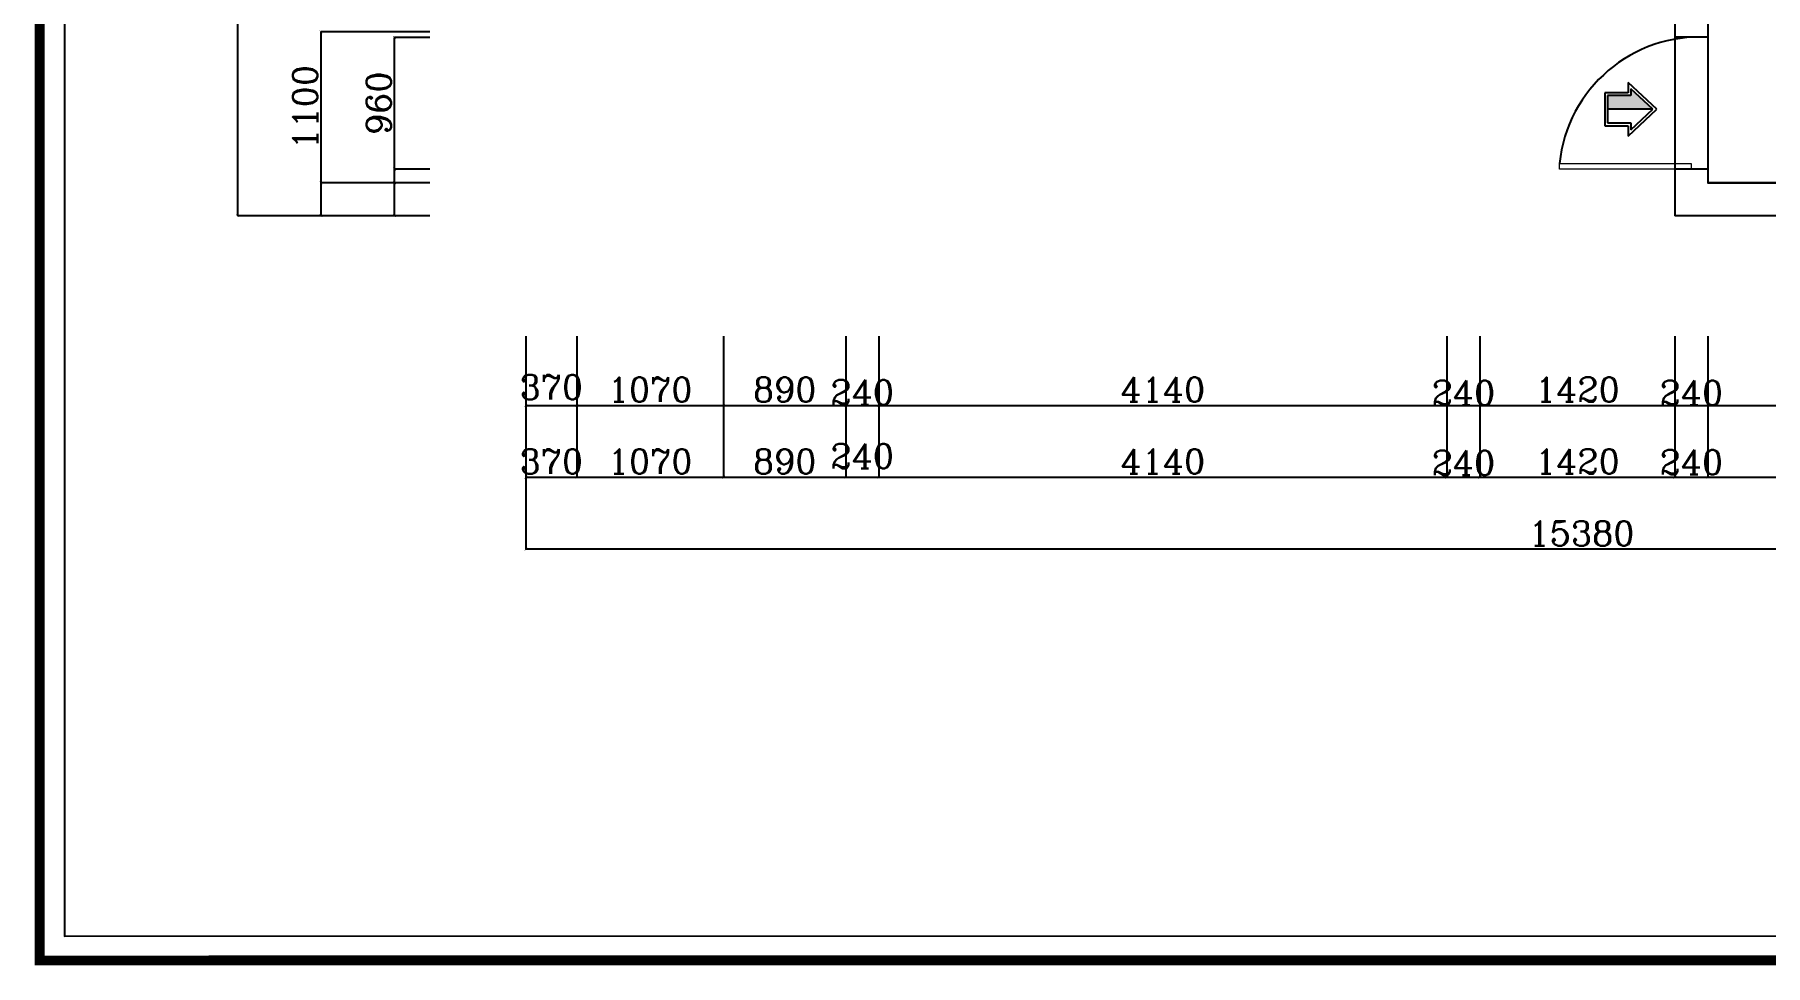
# Model space of a CAD drawing. Header units: millimetres. Extents: x 512961 to 1001058, y -961995 to -458543.
# Drawn here: x 773198 to 785807, y -961995 to -955211 of the extents above; entities that cross this region are included whole.
import ezdxf

# ---------------------------------------------------------------- set-up
doc = ezdxf.new("R2010")
doc.units = ezdxf.units.MM
doc.header["$MEASUREMENT"] = 0
doc.header["$PDMODE"] = 3
doc.layers.get('0').update_dxf_attribs({"linetype": 'CONTINUOUS'})
doc.layers.get('DEFPOINTS').update_dxf_attribs({"linetype": 'CONTINUOUS'})
for name, color, linetype in [('txt', 7, 'CONTINUOUS'), ('WINDOW', 5, 'CONTINUOUS'), ('图例-电', 7, 'CONTINUOUS'), ('辅助线', 8, 'CONTINUOUS')]:
    doc.layers.add(name, color=color, linetype=linetype)
doc.layers.add('门窗', color=4, linetype='CONTINUOUS', lineweight=13)
doc.styles.get("Standard").update_dxf_attribs({"font": 'complex.shx', "bigfont": 'hzxy.shx'})
doc.dimstyles.new('LMDIM40', dxfattribs={"dimtxt": 80, "dimasz": 20, "dimexe": 0, "dimexo": 0, "dimgap": 25, "dimtad": 1, "dimdec": 0, "dimzin": 0, "dimdsep": 46, "dimtxsty": 'Standard', "dimblk1": 'DOT', "dimblk2": 'DOT', "dimsah": 1, "dimcen": 0, "dimclrd": 2, "dimclre": 2, "dimclrt": 2, "dimadec": 0, "dimazin": 0, "dimtfac": 1, "dimtdec": 0, "dimtmove": 2, "dimatfit": 3, "dimldrblk": 'DOT', "dimfxl": 0, "dimtolj": 1, "dimtzin": 0, "dimarcsym": 0})

# ---------------------------------------------------------------- blocks, each defined once
blk = doc.blocks.new('_ArchTick')
at = {"color": 0, "linetype": 'ByBlock', "const_width": 0.15}
blk.add_lwpolyline([(-0.5, -0.5), (0.5, 0.5)], dxfattribs=at)
blk = doc.blocks.new('*D684')
at = {"layer": 'DEFPOINTS', "color": 0}
for p in [(775820, -955231), (776078, -955231), (776078, -956191)]:
    blk.add_point(p, dxfattribs=at)
at = {"layer": 'txt', "color": 2, "lineweight": -2}
for p, q in [((776078, -955231), (775820, -955231)), ((775820, -956191), (775820, -955231)), ((776078, -956191), (775820, -956191))]:
    blk.add_line(p, q, dxfattribs=at)
at = {"layer": 'txt', "color": 2, "lineweight": -2, "xscale": 20, "yscale": 20, "zscale": 20}
for p, rotation in [((775820, -955231), 90), ((775820, -956191), 270)]:
    blk.add_blockref('_ArchTick', p, dxfattribs=dict(at, rotation=rotation))
at = {"layer": 'txt', "color": 2, "insert": (775705, -955711), "char_height": 180, "attachment_point": 5, "rotation": 90}
blk.add_mtext('\\A1;960', dxfattribs=at)
blk = doc.blocks.new('_DOT')
at = {"color": 0, "linetype": 'ByBlock'}
blk.add_line((-0.5, 0), (-1, 0), dxfattribs=at)
at = {"color": 0, "linetype": 'ByBlock', "const_width": 0.5}
blk.add_lwpolyline([(-0.25, 0, 1), (0.25, 0, 1)], format="xyb", close=True, dxfattribs=at)
blk = doc.blocks.new('DOT')
at = {"color": 0, "linetype": 'ByBlock'}
blk.add_line((-0.35, 0), (-1, 0), dxfattribs=at)
at = {"color": 0, "linetype": 'ByBlock', "const_width": 0.35}
blk.add_lwpolyline([(-0.175, 0, 1), (0.175, 0, 1)], format="xyb", close=True, dxfattribs=at)
blk = doc.blocks.new('*D694')
at = {"layer": 'DEFPOINTS', "color": 0}
for p in [(776078, -955191), (775283, -956291), (776078, -956291)]:
    blk.add_point(p, dxfattribs=at)
at = {"layer": 'txt', "color": 2, "lineweight": -2}
for p, q in [((776078, -955191), (775283, -955191)), ((775283, -955191), (775283, -956291)), ((776078, -956291), (775283, -956291))]:
    blk.add_line(p, q, dxfattribs=at)
at = {"layer": 'txt', "color": 2, "lineweight": -2, "xscale": 20, "yscale": 20, "zscale": 20}
for p, rotation in [((775283, -955191), 90), ((775283, -956291), 270)]:
    blk.add_blockref('_ArchTick', p, dxfattribs=dict(at, rotation=rotation))
at = {"layer": 'txt', "color": 2, "insert": (775168, -955741), "char_height": 180, "attachment_point": 5, "rotation": 90}
blk.add_mtext('\\A1;1100', dxfattribs=at)
blk = doc.blocks.new('*D695')
at = {"layer": 'DEFPOINTS', "color": 0}
for p in [(776078, -948351), (774675, -956531), (776078, -956531)]:
    blk.add_point(p, dxfattribs=at)
at = {"layer": 'txt', "color": 2, "lineweight": -2}
for p, q in [((776078, -948351), (774675, -948351)), ((774675, -948351), (774675, -956531)), ((776078, -956531), (774675, -956531))]:
    blk.add_line(p, q, dxfattribs=at)
at = {"layer": 'txt', "color": 2, "lineweight": -2, "xscale": 20, "yscale": 20, "zscale": 20}
for p, rotation in [((774675, -948351), 90), ((774675, -956531), 270)]:
    blk.add_blockref('_ArchTick', p, dxfattribs=dict(at, rotation=rotation))
at = {"layer": 'txt', "color": 2, "insert": (774560, -952441), "char_height": 180, "attachment_point": 5, "rotation": 90}
blk.add_mtext('\\A1;8180', dxfattribs=at)
blk = doc.blocks.new('*D705')
at = {"layer": 'DEFPOINTS', "color": 0}
for p in [(776777, -957408), (777147, -957408), (777147, -957913)]:
    blk.add_point(p, dxfattribs=at)
at = {"layer": 'txt', "color": 2, "lineweight": -2}
for p, q in [((776777, -957408), (776777, -957913)), ((777147, -957408), (777147, -957913)), ((776777, -957913), (777147, -957913))]:
    blk.add_line(p, q, dxfattribs=at)
at = {"layer": 'txt', "color": 2, "lineweight": -2, "xscale": 20, "yscale": 20, "zscale": 20, "rotation": 180}
blk.add_blockref('_ArchTick', (776777, -957913), dxfattribs=at)
at = {"layer": 'txt', "color": 2, "lineweight": -2, "xscale": 20, "yscale": 20, "zscale": 20}
blk.add_blockref('_ArchTick', (777147, -957913), dxfattribs=at)
at = {"layer": 'txt', "color": 2, "insert": (776962, -957780), "char_height": 180, "attachment_point": 5}
blk.add_mtext('\\A1;370', dxfattribs=at)
blk = doc.blocks.new('*D706')
at = {"layer": 'DEFPOINTS', "color": 0}
for p in [(777147, -957408), (778217, -957408), (778217, -957913)]:
    blk.add_point(p, dxfattribs=at)
at = {"layer": 'txt', "color": 2, "lineweight": -2}
for p, q in [((777147, -957408), (777147, -957913)), ((778217, -957408), (778217, -957913)), ((777147, -957913), (778217, -957913))]:
    blk.add_line(p, q, dxfattribs=at)
at = {"layer": 'txt', "color": 2, "lineweight": -2, "xscale": 20, "yscale": 20, "zscale": 20, "rotation": 180}
blk.add_blockref('_ArchTick', (777147, -957913), dxfattribs=at)
at = {"layer": 'txt', "color": 2, "lineweight": -2, "xscale": 20, "yscale": 20, "zscale": 20}
blk.add_blockref('_ArchTick', (778217, -957913), dxfattribs=at)
at = {"layer": 'txt', "color": 2, "insert": (777682, -957798), "char_height": 180, "attachment_point": 5}
blk.add_mtext('\\A1;1070', dxfattribs=at)
blk = doc.blocks.new('*D707')
at = {"layer": 'DEFPOINTS', "color": 0}
for p in [(778217, -957408), (779107, -957408), (779107, -957913)]:
    blk.add_point(p, dxfattribs=at)
at = {"layer": 'txt', "color": 2, "lineweight": -2}
for p, q in [((778217, -957408), (778217, -957913)), ((779107, -957408), (779107, -957913)), ((778217, -957913), (779107, -957913))]:
    blk.add_line(p, q, dxfattribs=at)
at = {"layer": 'txt', "color": 2, "lineweight": -2, "xscale": 20, "yscale": 20, "zscale": 20, "rotation": 180}
blk.add_blockref('_ArchTick', (778217, -957913), dxfattribs=at)
at = {"layer": 'txt', "color": 2, "lineweight": -2, "xscale": 20, "yscale": 20, "zscale": 20}
blk.add_blockref('_ArchTick', (779107, -957913), dxfattribs=at)
at = {"layer": 'txt', "color": 2, "insert": (778662, -957798), "char_height": 180, "attachment_point": 5}
blk.add_mtext('\\A1;890', dxfattribs=at)
blk = doc.blocks.new('*D708')
at = {"layer": 'DEFPOINTS', "color": 0}
for p in [(779107, -957408), (779347, -957408), (779347, -957913)]:
    blk.add_point(p, dxfattribs=at)
at = {"layer": 'txt', "color": 2, "lineweight": -2}
for p, q in [((779107, -957408), (779107, -957913)), ((779347, -957408), (779347, -957913)), ((779107, -957913), (779347, -957913))]:
    blk.add_line(p, q, dxfattribs=at)
at = {"layer": 'txt', "color": 2, "lineweight": -2, "xscale": 20, "yscale": 20, "zscale": 20, "rotation": 180}
blk.add_blockref('_ArchTick', (779107, -957913), dxfattribs=at)
at = {"layer": 'txt', "color": 2, "lineweight": -2, "xscale": 20, "yscale": 20, "zscale": 20}
blk.add_blockref('_ArchTick', (779347, -957913), dxfattribs=at)
at = {"layer": 'txt', "color": 2, "insert": (779227, -957818), "char_height": 180, "attachment_point": 5}
blk.add_mtext('\\A1;240', dxfattribs=at)
blk = doc.blocks.new('*D709')
at = {"layer": 'DEFPOINTS', "color": 0}
for p in [(779347, -957408), (783487, -957408), (783487, -957913)]:
    blk.add_point(p, dxfattribs=at)
at = {"layer": 'txt', "color": 2, "lineweight": -2}
for p, q in [((779347, -957408), (779347, -957913)), ((783487, -957408), (783487, -957913)), ((779347, -957913), (783487, -957913))]:
    blk.add_line(p, q, dxfattribs=at)
at = {"layer": 'txt', "color": 2, "lineweight": -2, "xscale": 20, "yscale": 20, "zscale": 20, "rotation": 180}
blk.add_blockref('_ArchTick', (779347, -957913), dxfattribs=at)
at = {"layer": 'txt', "color": 2, "lineweight": -2, "xscale": 20, "yscale": 20, "zscale": 20}
blk.add_blockref('_ArchTick', (783487, -957913), dxfattribs=at)
at = {"layer": 'txt', "color": 2, "insert": (781417, -957798), "char_height": 180, "attachment_point": 5}
blk.add_mtext('\\A1;4140', dxfattribs=at)
blk = doc.blocks.new('*D710')
at = {"layer": 'DEFPOINTS', "color": 0}
for p in [(783487, -957408), (783727, -957408), (783727, -957913)]:
    blk.add_point(p, dxfattribs=at)
at = {"layer": 'txt', "color": 2, "lineweight": -2}
for p, q in [((783487, -957408), (783487, -957913)), ((783727, -957408), (783727, -957913)), ((783487, -957913), (783727, -957913))]:
    blk.add_line(p, q, dxfattribs=at)
at = {"layer": 'txt', "color": 2, "lineweight": -2, "xscale": 20, "yscale": 20, "zscale": 20, "rotation": 180}
blk.add_blockref('_ArchTick', (783487, -957913), dxfattribs=at)
at = {"layer": 'txt', "color": 2, "lineweight": -2, "xscale": 20, "yscale": 20, "zscale": 20}
blk.add_blockref('_ArchTick', (783727, -957913), dxfattribs=at)
at = {"layer": 'txt', "color": 2, "insert": (783607, -957822), "char_height": 180, "attachment_point": 5}
blk.add_mtext('\\A1;240', dxfattribs=at)
blk = doc.blocks.new('*D711')
at = {"layer": 'DEFPOINTS', "color": 0}
for p in [(783727, -957408), (785147, -957408), (785147, -957913)]:
    blk.add_point(p, dxfattribs=at)
at = {"layer": 'txt', "color": 2, "lineweight": -2}
for p, q in [((783727, -957408), (783727, -957913)), ((785147, -957408), (785147, -957913)), ((783727, -957913), (785147, -957913))]:
    blk.add_line(p, q, dxfattribs=at)
at = {"layer": 'txt', "color": 2, "lineweight": -2, "xscale": 20, "yscale": 20, "zscale": 20, "rotation": 180}
blk.add_blockref('_ArchTick', (783727, -957913), dxfattribs=at)
at = {"layer": 'txt', "color": 2, "lineweight": -2, "xscale": 20, "yscale": 20, "zscale": 20}
blk.add_blockref('_ArchTick', (785147, -957913), dxfattribs=at)
at = {"layer": 'txt', "color": 2, "insert": (784437, -957798), "char_height": 180, "attachment_point": 5}
blk.add_mtext('\\A1;1420', dxfattribs=at)
blk = doc.blocks.new('*D712')
at = {"layer": 'DEFPOINTS', "color": 0}
for p in [(785147, -957408), (785387, -957408), (785387, -957913)]:
    blk.add_point(p, dxfattribs=at)
at = {"layer": 'txt', "color": 2, "lineweight": -2}
for p, q in [((785147, -957408), (785147, -957913)), ((785387, -957408), (785387, -957913)), ((785147, -957913), (785387, -957913))]:
    blk.add_line(p, q, dxfattribs=at)
at = {"layer": 'txt', "color": 2, "lineweight": -2, "xscale": 20, "yscale": 20, "zscale": 20, "rotation": 180}
blk.add_blockref('_ArchTick', (785147, -957913), dxfattribs=at)
at = {"layer": 'txt', "color": 2, "lineweight": -2, "xscale": 20, "yscale": 20, "zscale": 20}
blk.add_blockref('_ArchTick', (785387, -957913), dxfattribs=at)
at = {"layer": 'txt', "color": 2, "insert": (785267, -957822), "char_height": 180, "attachment_point": 5}
blk.add_mtext('\\A1;240', dxfattribs=at)
blk = doc.blocks.new('*D713')
at = {"layer": 'DEFPOINTS', "color": 0}
for p in [(785387, -957408), (790217, -957408), (790217, -957913)]:
    blk.add_point(p, dxfattribs=at)
at = {"layer": 'txt', "color": 2, "lineweight": -2}
for p, q in [((785387, -957408), (785387, -957913)), ((790217, -957408), (790217, -957913)), ((785387, -957913), (790217, -957913))]:
    blk.add_line(p, q, dxfattribs=at)
at = {"layer": 'txt', "color": 2, "lineweight": -2, "xscale": 20, "yscale": 20, "zscale": 20, "rotation": 180}
blk.add_blockref('_ArchTick', (785387, -957913), dxfattribs=at)
at = {"layer": 'txt', "color": 2, "lineweight": -2, "xscale": 20, "yscale": 20, "zscale": 20}
blk.add_blockref('_ArchTick', (790217, -957913), dxfattribs=at)
at = {"layer": 'txt', "color": 2, "insert": (787802, -957798), "char_height": 180, "attachment_point": 5}
blk.add_mtext('\\A1;4830', dxfattribs=at)
blk = doc.blocks.new('*D717')
at = {"layer": 'DEFPOINTS', "color": 0}
for p in [(776777, -957408), (777147, -957408), (777147, -958437)]:
    blk.add_point(p, dxfattribs=at)
at = {"layer": 'txt', "color": 2, "lineweight": -2}
for p, q in [((776777, -957408), (776777, -958437)), ((777147, -957408), (777147, -958437)), ((776777, -958437), (777147, -958437))]:
    blk.add_line(p, q, dxfattribs=at)
at = {"layer": 'txt', "color": 2, "lineweight": -2, "xscale": 20, "yscale": 20, "zscale": 20, "rotation": 180}
blk.add_blockref('_ArchTick', (776777, -958437), dxfattribs=at)
at = {"layer": 'txt', "color": 2, "lineweight": -2, "xscale": 20, "yscale": 20, "zscale": 20}
blk.add_blockref('_ArchTick', (777147, -958437), dxfattribs=at)
at = {"layer": 'txt', "color": 2, "insert": (776962, -958322), "char_height": 180, "attachment_point": 5}
blk.add_mtext('\\A1;370', dxfattribs=at)
blk = doc.blocks.new('*D718')
at = {"layer": 'DEFPOINTS', "color": 0}
for p in [(777147, -957408), (778217, -957408), (778217, -958437)]:
    blk.add_point(p, dxfattribs=at)
at = {"layer": 'txt', "color": 2, "lineweight": -2}
for p, q in [((777147, -957408), (777147, -958437)), ((778217, -957408), (778217, -958437)), ((777147, -958437), (778217, -958437))]:
    blk.add_line(p, q, dxfattribs=at)
at = {"layer": 'txt', "color": 2, "lineweight": -2, "xscale": 20, "yscale": 20, "zscale": 20, "rotation": 180}
blk.add_blockref('_ArchTick', (777147, -958437), dxfattribs=at)
at = {"layer": 'txt', "color": 2, "lineweight": -2, "xscale": 20, "yscale": 20, "zscale": 20}
blk.add_blockref('_ArchTick', (778217, -958437), dxfattribs=at)
at = {"layer": 'txt', "color": 2, "insert": (777682, -958322), "char_height": 180, "attachment_point": 5}
blk.add_mtext('\\A1;1070', dxfattribs=at)
blk = doc.blocks.new('*D719')
at = {"layer": 'DEFPOINTS', "color": 0}
for p in [(778217, -957408), (779107, -957408), (779107, -958437)]:
    blk.add_point(p, dxfattribs=at)
at = {"layer": 'txt', "color": 2, "lineweight": -2}
for p, q in [((778217, -957408), (778217, -958437)), ((779107, -957408), (779107, -958437)), ((778217, -958437), (779107, -958437))]:
    blk.add_line(p, q, dxfattribs=at)
at = {"layer": 'txt', "color": 2, "lineweight": -2, "xscale": 20, "yscale": 20, "zscale": 20, "rotation": 180}
blk.add_blockref('_ArchTick', (778217, -958437), dxfattribs=at)
at = {"layer": 'txt', "color": 2, "lineweight": -2, "xscale": 20, "yscale": 20, "zscale": 20}
blk.add_blockref('_ArchTick', (779107, -958437), dxfattribs=at)
at = {"layer": 'txt', "color": 2, "insert": (778662, -958322), "char_height": 180, "attachment_point": 5}
blk.add_mtext('\\A1;890', dxfattribs=at)
blk = doc.blocks.new('*D720')
at = {"layer": 'DEFPOINTS', "color": 0}
for p in [(779107, -957408), (779347, -957408), (779347, -958437)]:
    blk.add_point(p, dxfattribs=at)
at = {"layer": 'txt', "color": 2, "lineweight": -2}
for p, q in [((779107, -957408), (779107, -958437)), ((779347, -957408), (779347, -958437)), ((779107, -958437), (779347, -958437))]:
    blk.add_line(p, q, dxfattribs=at)
at = {"layer": 'txt', "color": 2, "lineweight": -2, "xscale": 20, "yscale": 20, "zscale": 20, "rotation": 180}
blk.add_blockref('_ArchTick', (779107, -958437), dxfattribs=at)
at = {"layer": 'txt', "color": 2, "lineweight": -2, "xscale": 20, "yscale": 20, "zscale": 20}
blk.add_blockref('_ArchTick', (779347, -958437), dxfattribs=at)
at = {"layer": 'txt', "color": 2, "insert": (779227, -958283), "char_height": 180, "attachment_point": 5}
blk.add_mtext('\\A1;240', dxfattribs=at)
blk = doc.blocks.new('*D721')
at = {"layer": 'DEFPOINTS', "color": 0}
for p in [(779347, -957408), (783487, -957408), (783487, -958437)]:
    blk.add_point(p, dxfattribs=at)
at = {"layer": 'txt', "color": 2, "lineweight": -2}
for p, q in [((779347, -957408), (779347, -958437)), ((783487, -957408), (783487, -958437)), ((779347, -958437), (783487, -958437))]:
    blk.add_line(p, q, dxfattribs=at)
at = {"layer": 'txt', "color": 2, "lineweight": -2, "xscale": 20, "yscale": 20, "zscale": 20, "rotation": 180}
blk.add_blockref('_ArchTick', (779347, -958437), dxfattribs=at)
at = {"layer": 'txt', "color": 2, "lineweight": -2, "xscale": 20, "yscale": 20, "zscale": 20}
blk.add_blockref('_ArchTick', (783487, -958437), dxfattribs=at)
at = {"layer": 'txt', "color": 2, "insert": (781417, -958322), "char_height": 180, "attachment_point": 5}
blk.add_mtext('\\A1;4140', dxfattribs=at)
blk = doc.blocks.new('*D722')
at = {"layer": 'DEFPOINTS', "color": 0}
for p in [(783487, -957408), (783727, -957408), (783727, -958437)]:
    blk.add_point(p, dxfattribs=at)
at = {"layer": 'txt', "color": 2, "lineweight": -2}
for p, q in [((783487, -957408), (783487, -958437)), ((783727, -957408), (783727, -958437)), ((783487, -958437), (783727, -958437))]:
    blk.add_line(p, q, dxfattribs=at)
at = {"layer": 'txt', "color": 2, "lineweight": -2, "xscale": 20, "yscale": 20, "zscale": 20, "rotation": 180}
blk.add_blockref('_ArchTick', (783487, -958437), dxfattribs=at)
at = {"layer": 'txt', "color": 2, "lineweight": -2, "xscale": 20, "yscale": 20, "zscale": 20}
blk.add_blockref('_ArchTick', (783727, -958437), dxfattribs=at)
at = {"layer": 'txt', "color": 2, "insert": (783607, -958333), "char_height": 180, "attachment_point": 5}
blk.add_mtext('\\A1;240', dxfattribs=at)
blk = doc.blocks.new('*D723')
at = {"layer": 'DEFPOINTS', "color": 0}
for p in [(783727, -957408), (785147, -957408), (785147, -958437)]:
    blk.add_point(p, dxfattribs=at)
at = {"layer": 'txt', "color": 2, "lineweight": -2}
for p, q in [((783727, -957408), (783727, -958437)), ((785147, -957408), (785147, -958437)), ((783727, -958437), (785147, -958437))]:
    blk.add_line(p, q, dxfattribs=at)
at = {"layer": 'txt', "color": 2, "lineweight": -2, "xscale": 20, "yscale": 20, "zscale": 20, "rotation": 180}
blk.add_blockref('_ArchTick', (783727, -958437), dxfattribs=at)
at = {"layer": 'txt', "color": 2, "lineweight": -2, "xscale": 20, "yscale": 20, "zscale": 20}
blk.add_blockref('_ArchTick', (785147, -958437), dxfattribs=at)
at = {"layer": 'txt', "color": 2, "insert": (784437, -958322), "char_height": 180, "attachment_point": 5}
blk.add_mtext('\\A1;1420', dxfattribs=at)
blk = doc.blocks.new('*D724')
at = {"layer": 'DEFPOINTS', "color": 0}
for p in [(785147, -957408), (785387, -957408), (785387, -958437)]:
    blk.add_point(p, dxfattribs=at)
at = {"layer": 'txt', "color": 2, "lineweight": -2}
for p, q in [((785147, -957408), (785147, -958437)), ((785387, -957408), (785387, -958437)), ((785147, -958437), (785387, -958437))]:
    blk.add_line(p, q, dxfattribs=at)
at = {"layer": 'txt', "color": 2, "lineweight": -2, "xscale": 20, "yscale": 20, "zscale": 20, "rotation": 180}
blk.add_blockref('_ArchTick', (785147, -958437), dxfattribs=at)
at = {"layer": 'txt', "color": 2, "lineweight": -2, "xscale": 20, "yscale": 20, "zscale": 20}
blk.add_blockref('_ArchTick', (785387, -958437), dxfattribs=at)
at = {"layer": 'txt', "color": 2, "insert": (785267, -958328), "char_height": 180, "attachment_point": 5}
blk.add_mtext('\\A1;240', dxfattribs=at)
blk = doc.blocks.new('*D725')
at = {"layer": 'DEFPOINTS', "color": 0}
for p in [(785387, -957408), (790217, -957408), (790217, -958437)]:
    blk.add_point(p, dxfattribs=at)
at = {"layer": 'txt', "color": 2, "lineweight": -2}
for p, q in [((785387, -957408), (785387, -958437)), ((790217, -957408), (790217, -958437)), ((785387, -958437), (790217, -958437))]:
    blk.add_line(p, q, dxfattribs=at)
at = {"layer": 'txt', "color": 2, "lineweight": -2, "xscale": 20, "yscale": 20, "zscale": 20, "rotation": 180}
blk.add_blockref('_ArchTick', (785387, -958437), dxfattribs=at)
at = {"layer": 'txt', "color": 2, "lineweight": -2, "xscale": 20, "yscale": 20, "zscale": 20}
blk.add_blockref('_ArchTick', (790217, -958437), dxfattribs=at)
at = {"layer": 'txt', "color": 2, "insert": (787802, -958322), "char_height": 180, "attachment_point": 5}
blk.add_mtext('\\A1;4830', dxfattribs=at)
blk = doc.blocks.new('*D729')
at = {"layer": 'DEFPOINTS', "color": 0}
for p in [(776777, -957408), (792157, -957408), (776777, -958961)]:
    blk.add_point(p, dxfattribs=at)
at = {"layer": 'txt', "color": 2, "lineweight": -2}
for p, q in [((776777, -957408), (776777, -958961)), ((792157, -957408), (792157, -958961)), ((792157, -958961), (776777, -958961))]:
    blk.add_line(p, q, dxfattribs=at)
at = {"layer": 'txt', "color": 2, "lineweight": -2, "xscale": 20, "yscale": 20, "zscale": 20, "rotation": 180}
blk.add_blockref('_ArchTick', (776777, -958961), dxfattribs=at)
at = {"layer": 'txt', "color": 2, "lineweight": -2, "xscale": 20, "yscale": 20, "zscale": 20}
blk.add_blockref('_ArchTick', (792157, -958961), dxfattribs=at)
at = {"layer": 'txt', "color": 2, "insert": (784467, -958846), "char_height": 180, "attachment_point": 5}
blk.add_mtext('\\A1;15380', dxfattribs=at)
blk = doc.blocks.new('A$C6B6B2ED4')
at = {"linetype": 'ByBlock'}
h = blk.add_hatch(color=256, dxfattribs=at)
h.dxf.hatch_style = 2
h.paths.add_polyline_path([(29, 196), (359, 196), (359, 296), (189, 296), (189, 346)])
for p, q in [((0, 196), (209, 392)), ((209, 392), (209, 316)), ((29, 196), (189, 346)), ((189, 346), (189, 296)), ((189, 296), (359, 296)), ((209, 316), (379, 316)), ((359, 296), (359, 96)), ((379, 316), (379, 76)), ((209, 0), (0, 196)), ((29, 196), (359, 196)), ((189, 46), (29, 196)), ((189, 96), (189, 46)), ((359, 96), (189, 96)), ((209, 76), (209, 0)), ((379, 76), (209, 76))]:
    blk.add_line(p, q, dxfattribs=at)

msp = doc.modelspace()

# ---------------------------------------------------------------- linework, layer by layer
at = {"const_width": 72.1}
msp.add_lwpolyline([(773233.9, -961958.7), (799254.7, -961957.3), (799254.7, -943072.4), (773233.9, -943073.8)], close=True, dxfattribs=at)
at = {"color": 4}
msp.add_lwpolyline([(773414.7, -943266.5), (773414.7, -961781.6), (795238.3, -961780.2), (795238.3, -943265.1)], close=True, dxfattribs=at)
at = {"layer": 'txt', "color": 2}
for p, q in [((776077.9, -956190.6), (775820.1, -956190.6)), ((775820.1, -956290.6), (775820.1, -956190.6)), ((776077.9, -956290.6), (775282.5, -956290.6)), ((775282.5, -956290.6), (775282.5, -956530.6)), ((776077.9, -956290.6), (775820.1, -956290.6)), ((776077.9, -956290.6), (775820.1, -956290.6)), ((775820.1, -956530.6), (775820.1, -956290.6)), ((776077.9, -956530.6), (775282.5, -956530.6)), ((776077.9, -956530.6), (775820.1, -956530.6))]:
    msp.add_line(p, q, dxfattribs=at)
at = {"layer": 'txt'}
msp.add_lwpolyline([(790216.6, -953280.6), (790216.6, -952770.6), (786336.6, -952770.6), (786336.6, -952410.6), (786336.6, -951610.6), (786336.6, -951520.6), (785806.6, -951520.6), (784185.7, -951520.6), (783336.6, -951520.6), (782786.6, -951520.6), (781475.4, -951520.6), (781475.4, -951924.8), (781475.4, -952724.8), (781475.4, -952860.6), (783726.6, -952860.6), (783726.6, -954550.6), (785386.6, -954550.6), (785386.6, -955230.6), (785386.6, -956190.6), (785386.6, -956290.6), (790216.6, -956290.6), (790216.6, -955630.6)], close=True, dxfattribs=at)
at = {"layer": 'WINDOW'}
for p, q in [((785386.6, -954550.6), (785386.6, -955230.6)), ((785146.6, -954790.6), (785146.6, -955230.6)), ((785386.6, -955230.6), (785146.6, -955230.6)), ((785386.6, -956190.6), (785146.6, -956190.6)), ((785146.6, -956190.6), (785146.6, -956530.6)), ((785386.6, -956190.6), (785386.6, -956290.6)), ((790216.6, -956290.6), (785386.6, -956290.6)), ((790456.6, -956530.6), (785146.6, -956530.6))]:
    msp.add_line(p, q, dxfattribs=at)
at = {"layer": '辅助线'}
for p, q in [((785146.6, -955230.6), (785146.6, -956190.6)), ((785386.6, -955230.6), (785386.6, -956190.6))]:
    msp.add_line(p, q, dxfattribs=at)
msp.add_arc((785326.6, -956254.1), 1025.2, 86.64495, 174.2072, dxfattribs=at)
at = {"layer": '门窗'}
msp.add_lwpolyline([(785266.6, -956190.6), (784306.6, -956190.6), (784306.6, -956150.6), (785266.6, -956150.6), (785266.6, -956190.6)], dxfattribs=at)

# ---------------------------------------------------------------- block references
at = {"layer": 'txt', "color": 2, "xscale": 20, "yscale": 20, "zscale": 20}
for p, rotation in [((775820.1, -956190.6), 90), ((775282.5, -956290.6), 90), ((775820.1, -956290.6), 270), ((775820.1, -956290.6), 90), ((775282.5, -956530.6), 270), ((775820.1, -956530.6), 270)]:
    msp.add_blockref('_ArchTick', p, dxfattribs=dict(at, rotation=rotation))
at = {"layer": '图例-电', "xscale": -1}
msp.add_blockref('A$C6B6B2ED4', (785016.3, -955951), dxfattribs=at)

# ---------------------------------------------------------------- dimensions: what is measured, and where the dimension line sits
at = {"layer": 'txt'}
for base, p1, p2, angle, picture, middle in [((774675, -956530.6), (776077.9, -948350.6), (776077.9, -956530.6), 90, '*D695', (774560, -952440.6)), ((775282.5, -956290.6), (776077.9, -955190.6), (776077.9, -956290.6), 90, '*D694', (775167.5, -955740.6)), ((775820.1, -955230.6), (776077.9, -956190.6), (776077.9, -955230.6), 270, '*D684', (775705.1, -955710.6))]:
    dim = msp.add_linear_dim(base=base, p1=p1, p2=p2, angle=angle, dimstyle='LMDIM40', override={"dimtxt": 180, "dimblk": 'ArchTick', "dimsah": 0, "dimldrblk": 'DOT'}, dxfattribs=at)
    dim.commit()
    dim.dimension.update_dxf_attribs({"geometry": picture, "text_midpoint": middle})
at = {"layer": 'txt', "color": 2}
for base, p1, p2, picture, middle in [((777146.6, -957912.7), (776776.6, -957408.3), (777146.6, -957408.3), '*D705', (776961.6, -957779.6)), ((777146.6, -958436.6), (776776.6, -957408.3), (777146.6, -957408.3), '*D717', (776961.6, -958321.8)), ((779346.6, -957912.7), (779106.6, -957408.3), (779346.6, -957408.3), '*D708', (779226.6, -957818.1)), ((779346.6, -958436.6), (779106.6, -957408.3), (779346.6, -957408.3), '*D720', (779226.6, -958283.4)), ((783726.6, -957912.7), (783486.6, -957408.3), (783726.6, -957408.3), '*D710', (783606.6, -957822.2)), ((783726.6, -958436.6), (783486.6, -957408.3), (783726.6, -957408.3), '*D722', (783606.6, -958333.1)), ((785386.6, -957912.7), (785146.6, -957408.3), (785386.6, -957408.3), '*D712', (785266.6, -957822.2)), ((785386.6, -958436.6), (785146.6, -957408.3), (785386.6, -957408.3), '*D724', (785266.6, -958328.2))]:
    dim = msp.add_linear_dim(base=base, p1=p1, p2=p2, dimstyle='LMDIM40', override={"dimtxt": 180, "dimblk": 'ArchTick', "dimsah": 0, "dimldrblk": 'DOT'}, dxfattribs=at)
    dim.commit()
    dim.dimension.update_dxf_attribs({"geometry": picture, "text_midpoint": middle, "dimtype": 160})
for base, p1, p2, picture, middle in [((776776.6, -958961.4), (792156.6, -957408.3), (776776.6, -957408.3), '*D729', (784466.6, -958846.4)), ((778216.6, -957912.7), (777146.6, -957408.3), (778216.6, -957408.3), '*D706', (777681.6, -957797.7)), ((778216.6, -958436.6), (777146.6, -957408.3), (778216.6, -957408.3), '*D718', (777681.6, -958321.6)), ((779106.6, -957912.7), (778216.6, -957408.3), (779106.6, -957408.3), '*D707', (778661.6, -957797.7)), ((779106.6, -958436.6), (778216.6, -957408.3), (779106.6, -957408.3), '*D719', (778661.6, -958321.6)), ((783486.6, -957912.7), (779346.6, -957408.3), (783486.6, -957408.3), '*D709', (781416.6, -957797.7)), ((783486.6, -958436.6), (779346.6, -957408.3), (783486.6, -957408.3), '*D721', (781416.6, -958321.6)), ((785146.6, -957912.7), (783726.6, -957408.3), (785146.6, -957408.3), '*D711', (784436.6, -957797.7)), ((785146.6, -958436.6), (783726.6, -957408.3), (785146.6, -957408.3), '*D723', (784436.6, -958321.6)), ((790216.6, -957912.7), (785386.6, -957408.3), (790216.6, -957408.3), '*D713', (787801.6, -957797.7)), ((790216.6, -958436.6), (785386.6, -957408.3), (790216.6, -957408.3), '*D725', (787801.6, -958321.6))]:
    dim = msp.add_linear_dim(base=base, p1=p1, p2=p2, dimstyle='LMDIM40', override={"dimtxt": 180, "dimblk": 'ArchTick', "dimsah": 0, "dimldrblk": 'DOT'}, dxfattribs=at)
    dim.commit()
    dim.dimension.update_dxf_attribs({"geometry": picture, "text_midpoint": middle})

doc.saveas('drawing.dxf')
